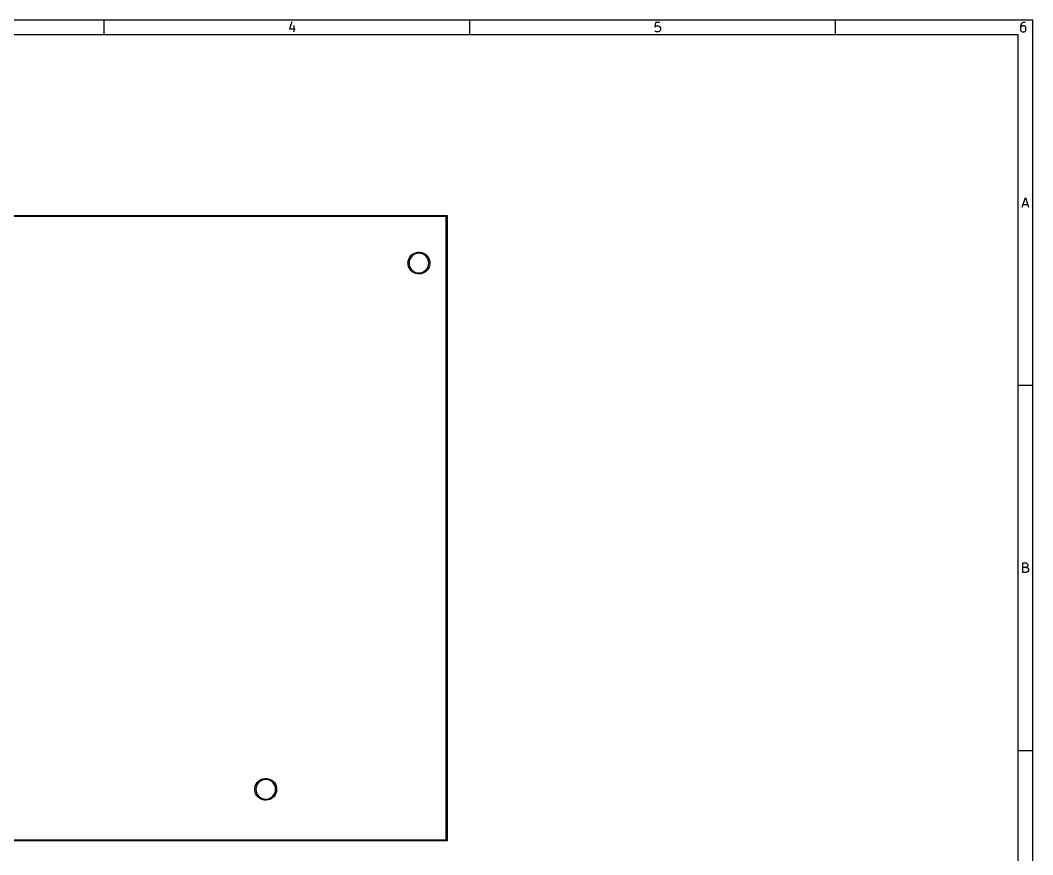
# Model space of a CAD drawing. Extents: x 10 to 287, y -200 to -10.
# Drawn here: x 148.5 to 287, y -124.2 to -10 of the extents above; entities that cross this region are included whole.
import ezdxf

# ---------------------------------------------------------------- set-up
doc = ezdxf.new("R2010")
doc.units = 0
doc.layers.add('BLACK', color=7, linetype='CONTINUOUS')

msp = doc.modelspace()

# ---------------------------------------------------------------- linework, layer by layer
at = {"layer": 'BLACK', "linetype": 'CONTINUOUS'}
for p, q in [((287.002, -10), (10, -10)), ((160, -12), (160, -10)), ((185.632, -10.2262), (185.323, -11.1548)), ((185.942, -10.7214), (185.942, -11.5881)), ((210, -12), (210, -10)), ((235.385, -10.2881), (235.323, -10.9071)), ((235.323, -10.9071), (235.385, -10.8452)), ((236.004, -10.2881), (235.385, -10.2881)), ((235.385, -10.8452), (235.508, -10.7833)), ((235.508, -10.7833), (235.818, -10.7833)), ((235.818, -10.7833), (235.942, -10.8452)), ((235.942, -10.8452), (236.004, -10.9071)), ((236.004, -10.9071), (236.065, -11.031)), ((236.065, -11.031), (236.065, -11.3405)), ((260, -12), (260, -10)), ((285.385, -10.5976), (285.323, -10.8452)), ((285.323, -10.8452), (285.323, -11.3405)), ((285.385, -10.9071), (285.323, -11.031)), ((285.508, -10.4119), (285.385, -10.5976)), ((285.446, -10.8452), (285.385, -10.9071)), ((285.57, -10.7833), (285.446, -10.8452)), ((285.57, -10.35), (285.508, -10.4119)), ((285.694, -10.2881), (285.57, -10.35)), ((285.818, -10.7833), (285.57, -10.7833)), ((285.942, -10.2881), (285.694, -10.2881)), ((285.942, -10.8452), (285.818, -10.7833)), ((286.004, -10.9071), (285.942, -10.8452)), ((286.065, -11.031), (286.004, -10.9071)), ((286.065, -11.3405), (286.065, -11.031)), ((287.002, -200.007), (287.002, -10)), ((285.002, -12), (12, -12)), ((185.323, -11.1548), (186.127, -11.1548)), ((235.385, -11.5262), (235.323, -11.4643)), ((235.508, -11.5881), (235.385, -11.5262)), ((235.818, -11.5881), (235.508, -11.5881)), ((235.942, -11.5262), (235.818, -11.5881)), ((236.004, -11.4643), (235.942, -11.5262)), ((236.065, -11.3405), (236.004, -11.4643)), ((285.002, -198.007), (285.002, -12)), ((285.323, -11.3405), (285.385, -11.4643)), ((285.385, -11.4643), (285.446, -11.5262)), ((285.446, -11.5262), (285.57, -11.5881)), ((285.57, -11.5881), (285.818, -11.5881)), ((285.818, -11.5881), (285.942, -11.5262)), ((285.942, -11.5262), (286.004, -11.4643)), ((286.004, -11.4643), (286.065, -11.3405)), ((285.569, -35.5881), (286.002, -34.2881)), ((286.002, -34.2881), (286.436, -35.5881)), ((285.693, -35.2167), (286.312, -35.2167)), ((33.4913, -36.6809), (206.846, -36.7288)), ((206.771, -36.8788), (33.5663, -36.8309)), ((206.771, -122.195), (206.771, -36.8788)), ((206.846, -36.7288), (206.856, -36.7305)), ((206.856, -36.7305), (206.859, -36.7299)), ((206.859, -36.7299), (206.862, -36.7316)), ((206.862, -36.7316), (206.872, -36.7333)), ((206.872, -36.7333), (206.886, -36.7459)), ((206.886, -36.7459), (206.903, -36.7556)), ((206.903, -36.7556), (206.906, -36.762)), ((206.906, -36.762), (206.911, -36.7663)), ((206.911, -36.7663), (206.914, -36.7855)), ((206.914, -36.7855), (206.921, -36.8038)), ((206.921, -36.8038), (206.921, -122.27)), ((201.567, -42.9659), (201.633, -42.7299)), ((201.633, -42.7299), (201.736, -42.5076)), ((201.767, -42.7843), (201.706, -43.0116)), ((201.736, -42.5076), (201.874, -42.3053)), ((201.867, -42.571), (201.767, -42.7843)), ((202.002, -42.3783), (201.867, -42.571)), ((201.874, -42.3053), (202.043, -42.1282)), ((202.168, -42.2119), (202.002, -42.3783)), ((202.043, -42.1282), (202.239, -41.9811)), ((202.361, -42.0769), (202.168, -42.2119)), ((202.239, -41.9811), (202.457, -41.8679)), ((202.574, -41.9774), (202.361, -42.0769)), ((202.457, -41.8679), (202.689, -41.7918)), ((202.801, -41.9165), (202.574, -41.9774)), ((202.689, -41.7918), (202.932, -41.7548)), ((203.036, -41.896), (202.801, -41.9165)), ((202.932, -41.7548), (203.177, -41.7578)), ((203.27, -41.9165), (203.036, -41.896)), ((203.177, -41.7578), (203.418, -41.8007)), ((203.498, -41.9774), (203.27, -41.9165)), ((203.418, -41.8007), (203.649, -41.8825)), ((203.711, -42.0769), (203.498, -41.9774)), ((203.649, -41.8825), (203.863, -42.0009)), ((203.904, -42.2119), (203.711, -42.0769)), ((203.863, -42.0009), (204.055, -42.1527)), ((204.07, -42.3783), (203.904, -42.2119)), ((204.055, -42.1527), (204.22, -42.3339)), ((204.205, -42.571), (204.07, -42.3783)), ((204.304, -42.7843), (204.205, -42.571)), ((204.22, -42.3339), (204.353, -42.5396)), ((204.365, -43.0116), (204.304, -42.7843)), ((204.353, -42.5396), (204.451, -42.7643)), ((204.451, -42.7643), (204.511, -43.0019)), ((201.541, -43.2095), (201.567, -42.9659)), ((201.544, -43.246), (201.541, -43.2095)), ((201.556, -43.4541), (201.544, -43.246)), ((201.609, -43.6931), (201.556, -43.4541)), ((201.702, -43.9201), (201.609, -43.6931)), ((201.706, -43.0116), (201.686, -43.246)), ((201.686, -43.246), (201.706, -43.4805)), ((201.83, -44.1289), (201.702, -43.9201)), ((201.706, -43.4805), (201.767, -43.7078)), ((201.767, -43.7078), (201.867, -43.9211)), ((201.99, -44.3141), (201.83, -44.1289)), ((201.867, -43.9211), (202.002, -44.1138)), ((202.178, -44.4706), (201.99, -44.3141)), ((202.002, -44.1138), (202.168, -44.2802)), ((202.168, -44.2802), (202.361, -44.4152)), ((203.711, -44.4152), (203.904, -44.2802)), ((203.904, -44.2802), (204.07, -44.1138)), ((204.174, -44.2149), (204.001, -44.3878)), ((204.07, -44.1138), (204.205, -43.9211)), ((204.317, -44.016), (204.174, -44.2149)), ((204.205, -43.9211), (204.304, -43.7078)), ((204.304, -43.7078), (204.365, -43.4805)), ((204.426, -43.7964), (204.317, -44.016)), ((204.386, -43.246), (204.365, -43.0116)), ((204.365, -43.4805), (204.386, -43.246)), ((204.497, -43.562), (204.426, -43.7964)), ((204.529, -43.3191), (204.497, -43.562)), ((204.511, -43.0019), (204.531, -43.246)), ((204.531, -43.246), (204.529, -43.3191)), ((202.39, -44.5942), (202.178, -44.4706)), ((202.361, -44.4152), (202.574, -44.5147)), ((202.619, -44.6816), (202.39, -44.5942)), ((202.574, -44.5147), (202.801, -44.5756)), ((202.859, -44.7304), (202.619, -44.6816)), ((202.801, -44.5756), (203.036, -44.5961)), ((203.104, -44.7394), (202.859, -44.7304)), ((203.036, -44.5961), (203.27, -44.5756)), ((203.347, -44.7083), (203.104, -44.7394)), ((203.27, -44.5756), (203.498, -44.5147)), ((203.581, -44.6379), (203.347, -44.7083)), ((203.498, -44.5147), (203.711, -44.4152)), ((203.801, -44.5301), (203.581, -44.6379)), ((204.001, -44.3878), (203.801, -44.5301)), ((287.002, -60), (285.002, -60)), ((285.662, -85.5881), (285.662, -84.2881)), ((285.662, -84.2881), (286.095, -84.2881)), ((286.095, -84.2881), (286.219, -84.35)), ((286.219, -84.35), (286.281, -84.4119)), ((286.281, -84.4119), (286.343, -84.5357)), ((286.095, -84.9071), (285.662, -84.9071)), ((286.157, -85.5881), (285.662, -85.5881)), ((286.219, -84.8452), (286.095, -84.9071)), ((286.095, -84.9071), (286.281, -84.969)), ((286.281, -85.5262), (286.157, -85.5881)), ((286.281, -84.7833), (286.219, -84.8452)), ((286.343, -84.6595), (286.281, -84.7833)), ((286.281, -84.969), (286.343, -85.031)), ((286.343, -85.4643), (286.281, -85.5262)), ((286.343, -84.5357), (286.343, -84.6595)), ((286.343, -85.031), (286.405, -85.1548)), ((286.405, -85.3405), (286.343, -85.4643)), ((286.405, -85.1548), (286.405, -85.3405)), ((287.002, -110), (285.002, -110)), ((180.612, -115.005), (180.678, -114.769)), ((180.678, -114.769), (180.781, -114.546)), ((180.812, -114.823), (180.751, -115.05)), ((180.781, -114.546), (180.919, -114.344)), ((180.912, -114.61), (180.812, -114.823)), ((181.047, -114.417), (180.912, -114.61)), ((180.919, -114.344), (181.088, -114.167)), ((181.213, -114.251), (181.047, -114.417)), ((181.088, -114.167), (181.284, -114.02)), ((181.406, -114.116), (181.213, -114.251)), ((181.284, -114.02), (181.502, -113.907)), ((181.619, -114.016), (181.406, -114.116)), ((181.502, -113.907), (181.734, -113.831)), ((181.846, -113.955), (181.619, -114.016)), ((181.734, -113.831), (181.977, -113.794)), ((182.081, -113.935), (181.846, -113.955)), ((181.977, -113.794), (182.222, -113.797)), ((182.315, -113.955), (182.081, -113.935)), ((182.222, -113.797), (182.463, -113.839)), ((182.543, -114.016), (182.315, -113.955)), ((182.463, -113.839), (182.694, -113.921)), ((182.756, -114.116), (182.543, -114.016)), ((182.694, -113.921), (182.908, -114.04)), ((182.949, -114.251), (182.756, -114.116)), ((182.908, -114.04), (183.1, -114.191)), ((183.115, -114.417), (182.949, -114.251)), ((183.1, -114.191), (183.265, -114.373)), ((183.25, -114.61), (183.115, -114.417)), ((183.349, -114.823), (183.25, -114.61)), ((183.265, -114.373), (183.398, -114.578)), ((183.41, -115.05), (183.349, -114.823)), ((183.398, -114.578), (183.496, -114.803)), ((183.496, -114.803), (183.556, -115.041)), ((180.586, -115.248), (180.612, -115.005)), ((180.589, -115.285), (180.586, -115.248)), ((180.601, -115.493), (180.589, -115.285)), ((180.654, -115.732), (180.601, -115.493)), ((180.747, -115.959), (180.654, -115.732)), ((180.751, -115.05), (180.731, -115.285)), ((180.731, -115.285), (180.751, -115.519)), ((180.875, -116.168), (180.747, -115.959)), ((180.751, -115.519), (180.812, -115.747)), ((180.812, -115.747), (180.912, -115.96)), ((181.035, -116.353), (180.875, -116.168)), ((180.912, -115.96), (181.047, -116.153)), ((181.047, -116.153), (181.213, -116.319)), ((181.213, -116.319), (181.406, -116.454)), ((182.756, -116.454), (182.949, -116.319)), ((182.949, -116.319), (183.115, -116.153)), ((183.219, -116.254), (183.046, -116.427)), ((183.115, -116.153), (183.25, -115.96)), ((183.362, -116.055), (183.219, -116.254)), ((183.25, -115.96), (183.349, -115.747)), ((183.349, -115.747), (183.41, -115.519)), ((183.471, -115.835), (183.362, -116.055)), ((183.431, -115.285), (183.41, -115.05)), ((183.41, -115.519), (183.431, -115.285)), ((183.542, -115.601), (183.471, -115.835)), ((183.574, -115.358), (183.542, -115.601)), ((183.556, -115.041), (183.576, -115.285)), ((183.576, -115.285), (183.574, -115.358)), ((181.223, -116.509), (181.035, -116.353)), ((181.435, -116.633), (181.223, -116.509)), ((181.406, -116.454), (181.619, -116.553)), ((181.664, -116.72), (181.435, -116.633)), ((181.619, -116.553), (181.846, -116.614)), ((181.904, -116.769), (181.664, -116.72)), ((181.846, -116.614), (182.081, -116.635)), ((182.149, -116.778), (181.904, -116.769)), ((182.081, -116.635), (182.315, -116.614)), ((182.392, -116.747), (182.149, -116.778)), ((182.315, -116.614), (182.543, -116.553)), ((182.626, -116.677), (182.392, -116.747)), ((182.543, -116.553), (182.756, -116.454)), ((182.846, -116.569), (182.626, -116.677)), ((183.046, -116.427), (182.846, -116.569)), ((206.846, -122.345), (33.4909, -122.345)), ((33.5659, -122.195), (206.771, -122.195)), ((206.864, -122.338), (206.846, -122.345)), ((206.883, -122.335), (206.864, -122.338)), ((206.888, -122.33), (206.883, -122.335)), ((206.894, -122.327), (206.888, -122.33)), ((206.904, -122.31), (206.894, -122.327)), ((206.916, -122.295), (206.904, -122.31)), ((206.918, -122.286), (206.916, -122.295)), ((206.92, -122.283), (206.918, -122.286)), ((206.921, -122.27), (206.919, -122.28)), ((206.919, -122.28), (206.92, -122.283))]:
    msp.add_line(p, q, dxfattribs=at)

doc.saveas('drawing.dxf')
